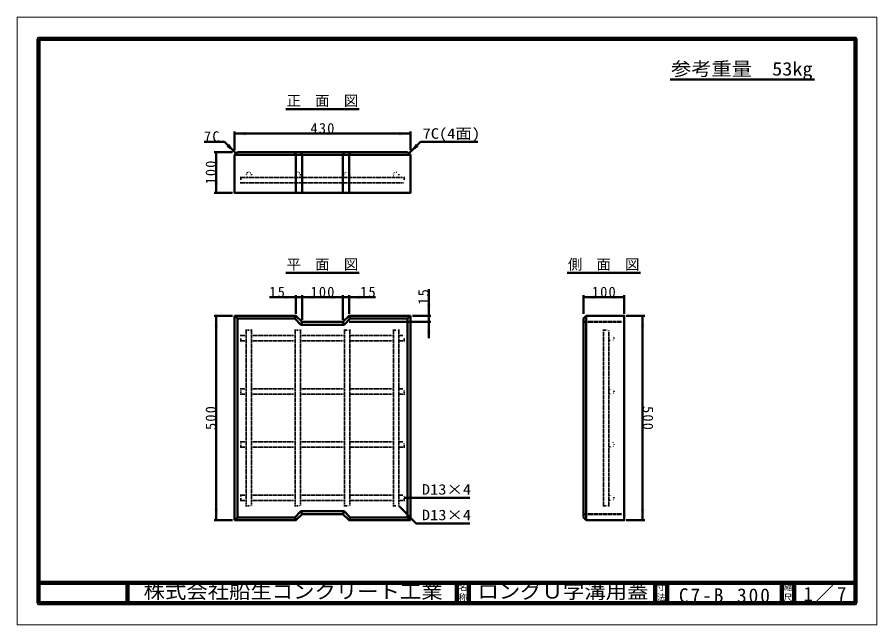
# Model space of a CAD drawing. Units: millimetres, scale not verified, with parts at other scales. Extents: x -2102 to 2102, y -1485 to 1485.
import ezdxf
from ezdxf.enums import TextEntityAlignment as Align

# ---------------------------------------------------------------- set-up
doc = ezdxf.new("R2010")
doc.units = ezdxf.units.MM
doc.header["$LTSCALE"] = 5
doc.linetypes.add('DOTTED', pattern=[1.75, 0.25, -1.5])
doc.layers.add('0-0_V-nasSTD', color=7, linetype='DOTTED', lineweight=35)
doc.layers.add('0-1_0', color=7, linetype='Continuous', lineweight=50)
doc.styles.add('ＭＳ ゴシック', font='')
doc.styles.get('ＭＳ ゴシック').set_extended_font_data('MS Gothic')

msp = doc.modelspace()

# ---------------------------------------------------------------- linework, layer by layer
at = {"layer": '0-0_V-nasSTD', "linetype": 'Continuous', "lineweight": 100}
for p, q in [((-1997.5, 1380), (-1997.5, -1380)), ((-1562.5, -1280), (-1562.5, -1380)), ((47.5, -1280), (47.5, -1380)), ((107.5, -1280), (107.5, -1380)), ((1017.5, -1280), (1017.5, -1380)), ((1077.5, -1280), (1077.5, -1380)), ((1637.5, -1280), (1637.5, -1380)), ((1697.5, -1280), (1697.5, -1380)), ((-1997.5, -1380), (1997.5, -1380))]:
    msp.add_line(p, q, dxfattribs=at)
at = {"layer": '0-0_V-nasSTD', "linetype": 'Continuous', "lineweight": 50}
for p, q in [((-1039.001, 925.755), (-1039.001, 835.755)), ((-179.001, 925.755), (-179.001, 835.755)), ((-179.001, 915.755), (-1039.001, 915.755)), ((-1088.569, 875.324), (-1188.569, 875.324)), ((-1032.001, 818.755), (-1088.569, 875.324)), ((-186.001, 818.755), (-129.432, 875.324)), ((-129.432, 875.324), (150.568, 875.324)), ((-1049.001, 825.755), (-1139.001, 825.755)), ((-1129.001, 825.755), (-1129.001, 625.755)), ((-1025.001, 825.755), (-1039.001, 811.755)), ((-179.001, 811.755), (-1039.001, 811.755)), ((-193.001, 825.755), (-1025.001, 825.755)), ((-739.001, 811.755), (-744.8, 825.755)), ((-739.001, 625.755), (-739.001, 811.755)), ((-709.001, 811.755), (-714.8, 825.755)), ((-709.001, 625.755), (-709.001, 811.755)), ((-509.001, 811.755), (-503.202, 825.755)), ((-509.001, 625.755), (-509.001, 811.755)), ((-193.001, 825.755), (-179.001, 811.755)), ((-1049.001, 625.755), (-1139.001, 625.755)), ((-89.001, 155.755), (-89.001, 25.755)), ((-869.001, 115.755), (-739.001, 115.755)), ((-739.001, 125.755), (-739.001, 35.755)), ((-709.001, 115.755), (-739.001, 115.755)), ((-709.001, 125.755), (-709.001, 5.755)), ((-509.001, 115.755), (-709.001, 115.755)), ((-509.001, 125.755), (-509.001, 5.755)), ((-479.001, 115.755), (-509.001, 115.755)), ((-479.001, 125.755), (-479.001, 35.755)), ((-349.001, 115.755), (-479.001, 115.755)), ((666.999, 35.832), (666.999, 125.832)), ((866.999, 115.755), (666.999, 115.755)), ((866.999, 125.755), (866.999, 35.755)), ((-1049.001, 25.755), (-1139.001, 25.755)), ((-1129.001, 25.755), (-1129.001, -974.245)), ((-1039.001, 25.755), (-1039.001, -974.245)), ((-1039.001, 25.755), (-1025.001, 11.755)), ((-739.001, 25.755), (-744.8, 11.755)), ((-479.001, 25.755), (-473.202, 11.755)), ((-193.001, 11.755), (-179.001, 25.755)), ((-179.001, -974.245), (-179.001, 25.755)), ((-79.001, 25.755), (-169.001, 25.755)), ((680.999, 25.755), (666.999, 11.755)), ((666.999, 11.755), (666.999, -960.245)), ((680.999, 25.755), (680.999, -974.245)), ((876.999, 25.755), (966.999, 25.755)), ((956.999, 25.755), (956.999, -974.245)), ((-709.001, -4.245), (-714.8, -18.245)), ((-509.001, -4.245), (-503.202, -18.245)), ((-79.001, -4.245), (-479.001, -4.245)), ((110.999, -864.245), (-209.001, -864.245)), ((-1025.001, -960.245), (-1039.001, -974.245)), ((-744.8, -960.245), (-739.001, -974.245)), ((-714.8, -930.245), (-709.001, -944.245)), ((-503.202, -930.245), (-509.001, -944.245)), ((-473.202, -960.245), (-479.001, -974.245)), ((-193.001, -960.245), (-179.001, -974.245)), ((666.999, -960.245), (680.999, -974.245)), ((-1049.001, -974.245), (-1139.001, -974.245)), ((876.999, -974.245), (966.999, -974.245))]:
    msp.add_line(p, q, dxfattribs=at)
at = {"layer": '0-0_V-nasSTD'}
for p, q in [((-1009.001, 701.755), (-209.001, 701.755)), ((-1009.001, 701.755), (-1009.001, 675.755)), ((-1009.001, 675.755), (-209.001, 675.755)), ((-209.001, 701.755), (-209.001, 675.755)), ((-1009.001, -97.245), (-1009.001, -71.245)), ((-1009.001, -71.245), (-982.001, -71.245)), ((-982.001, -44.245), (-982.001, -904.245)), ((-982.001, -44.245), (-956.001, -44.245)), ((-956.001, -44.245), (-956.001, -904.245)), ((-956.001, -71.245), (-742.001, -71.245)), ((-742.001, -44.245), (-742.001, -904.245)), ((-742.001, -44.245), (-716.001, -44.245)), ((-716.001, -44.245), (-716.001, -904.245)), ((-716.001, -71.245), (-502.001, -71.245)), ((-502.001, -44.245), (-502.001, -904.245)), ((-502.001, -44.245), (-476.001, -44.245)), ((-476.001, -44.245), (-476.001, -904.245)), ((-476.001, -71.245), (-262.001, -71.245)), ((-262.001, -44.245), (-262.001, -904.245)), ((-262.001, -44.245), (-236.001, -44.245)), ((-236.001, -44.245), (-236.001, -904.245)), ((-236.001, -71.245), (-209.001, -71.245)), ((-209.001, -97.245), (-209.001, -71.245)), ((764.999, -904.245), (764.999, -44.245)), ((764.999, -44.245), (790.999, -44.245)), ((790.999, -904.245), (790.999, -44.245)), ((-1009.001, -97.245), (-982.001, -97.245)), ((-956.001, -97.245), (-742.001, -97.245)), ((-716.001, -97.245), (-502.001, -97.245)), ((-476.001, -97.245), (-262.001, -97.245)), ((-236.001, -97.245), (-209.001, -97.245)), ((-1009.001, -357.245), (-1009.001, -331.245)), ((-1009.001, -331.245), (-982.001, -331.245)), ((-956.001, -331.245), (-742.001, -331.245)), ((-716.001, -331.245), (-502.001, -331.245)), ((-476.001, -331.245), (-262.001, -331.245)), ((-236.001, -331.245), (-209.001, -331.245)), ((-209.001, -357.245), (-209.001, -331.245)), ((-1009.001, -357.245), (-982.001, -357.245)), ((-956.001, -357.245), (-742.001, -357.245)), ((-716.001, -357.245), (-502.001, -357.245)), ((-476.001, -357.245), (-262.001, -357.245)), ((-236.001, -357.245), (-209.001, -357.245)), ((-1009.001, -617.245), (-1009.001, -591.245)), ((-1009.001, -591.245), (-982.001, -591.245)), ((-1009.001, -617.245), (-982.001, -617.245)), ((-956.001, -591.245), (-742.001, -591.245)), ((-956.001, -617.245), (-742.001, -617.245)), ((-716.001, -591.245), (-502.001, -591.245)), ((-716.001, -617.245), (-502.001, -617.245)), ((-476.001, -591.245), (-262.001, -591.245)), ((-476.001, -617.245), (-262.001, -617.245)), ((-236.001, -591.245), (-209.001, -591.245)), ((-236.001, -617.245), (-209.001, -617.245)), ((-209.001, -617.245), (-209.001, -591.245)), ((-1009.001, -877.245), (-1009.001, -851.245)), ((-1009.001, -851.245), (-982.001, -851.245)), ((-1009.001, -877.245), (-982.001, -877.245)), ((-956.001, -851.245), (-742.001, -851.245)), ((-956.001, -877.245), (-742.001, -877.245)), ((-716.001, -851.245), (-502.001, -851.245)), ((-716.001, -877.245), (-502.001, -877.245)), ((-476.001, -851.245), (-262.001, -851.245)), ((-476.001, -877.245), (-262.001, -877.245)), ((-236.001, -851.245), (-209.001, -851.245)), ((-236.001, -877.245), (-209.001, -877.245)), ((-209.001, -877.245), (-209.001, -851.245)), ((-982.001, -904.245), (-956.001, -904.245)), ((-742.001, -904.245), (-716.001, -904.245)), ((-502.001, -904.245), (-476.001, -904.245)), ((-262.001, -904.245), (-236.001, -904.245)), ((764.999, -904.245), (790.999, -904.245))]:
    msp.add_line(p, q, dxfattribs=at)
at = {"layer": '0-0_V-nasSTD', "lineweight": 50}
for p, q in [((666.999, -4.245), (866.999, -4.245)), ((666.999, -944.245), (866.999, -944.245))]:
    msp.add_line(p, q, dxfattribs=at)
at = {"layer": '0-0_V-nasSTD', "linetype": 'Continuous', "lineweight": 18}
for points in [[(-2102.5, -1485), (-2102.5, 1485), (2102.5, 1485), (2102.5, -1485)], [(-2002.5, -1385), (-2002.5, 1385), (2002.5, 1385), (2002.5, -1385)]]:
    msp.add_lwpolyline(points, close=True, dxfattribs=at)
at = {"layer": '0-0_V-nasSTD', "linetype": 'Continuous', "lineweight": 100}
msp.add_lwpolyline([(1997.5, -1380), (1997.5, 1380), (-1997.5, 1380)], dxfattribs=at)
at = {"layer": '0-0_V-nasSTD', "linetype": 'Continuous', "lineweight": 50}
for points in [[(-1039.001, 811.755), (-1039.001, 625.755), (-179.001, 625.755), (-179.001, 811.755)], [(-479.001, 625.755), (-479.001, 811.755), (-473.202, 825.755)], [(-1039.001, 25.755), (-739.001, 25.755), (-709.001, -4.245), (-509.001, -4.245), (-479.001, 25.755), (-179.001, 25.755)], [(-89.001, 25.755), (-89.001, -4.245), (-89.001, -84.245)], [(680.999, -974.245), (866.999, -974.245), (866.999, 25.755), (680.999, 25.755)], [(-236.001, -904.245), (-151.148, -989.098), (110.999, -989.098)], [(-1039.001, -974.245), (-739.001, -974.245), (-709.001, -944.245), (-509.001, -944.245), (-479.001, -974.245), (-179.001, -974.245)]]:
    msp.add_lwpolyline(points, dxfattribs=at)
msp.add_lwpolyline([(-1025.001, 11.755), (-744.8, 11.755), (-714.8, -18.245), (-503.202, -18.245), (-473.202, 11.755), (-193.001, 11.755), (-193.001, -960.245), (-473.202, -960.245), (-503.202, -930.245), (-714.8, -930.245), (-744.8, -960.245), (-1025.001, -960.245)], close=True, dxfattribs=at)
at = {"layer": '0-0_V-nasSTD'}
for centre in [(-969.001, 714.755), (-729.001, 714.755), (-489.001, 714.755), (-249.001, 714.755), (803.999, -84.245), (803.999, -344.245), (803.999, -604.245), (803.999, -864.245)]:
    msp.add_circle(centre, 13, dxfattribs=at)
for points in [[(-1039.001, 915.755), (-982.751, 906.38), (-982.751, 925.13)], [(-235.251, 906.38), (-235.251, 925.13), (-179.001, 915.755)], [(-1078.405, 851.901), (-1065.147, 865.159), (-1032.001, 818.755)], [(-186.001, 818.755), (-152.855, 865.159), (-139.597, 851.901)], [(-1138.376, 769.505), (-1129.001, 825.755), (-1119.626, 769.505)], [(-1138.376, 682.005), (-1129.001, 625.755), (-1119.626, 682.005)], [(-795.251, 106.38), (-795.251, 125.13), (-739.001, 115.755)], [(-709.001, 115.755), (-652.751, 106.38), (-652.751, 125.13)], [(-565.251, 106.38), (-565.251, 125.13), (-509.001, 115.755)], [(-479.001, 115.755), (-422.751, 106.38), (-422.751, 125.13)], [(666.999, 115.755), (723.249, 106.38), (723.249, 125.13)], [(810.749, 106.38), (810.749, 125.13), (866.999, 115.755)], [(-98.376, 82.005), (-89.001, 25.755), (-79.626, 82.005)], [(-1138.376, -30.495), (-1129.001, 25.755), (-1119.626, -30.495)], [(947.624, -30.495), (956.999, 25.755), (966.374, -30.495)], [(-98.376, -60.495), (-89.001, -4.245), (-79.626, -60.495)], [(-1138.376, -917.995), (-1129.001, -974.245), (-1119.626, -917.995)], [(947.624, -917.995), (956.999, -974.245), (966.374, -917.995)]]:
    msp.add_solid(points, dxfattribs=at)
at = {"layer": '0-1_0'}
for p, q in [((1091.5, 1179.753), (1797.5, 1179.753)), ((-788.501, 1035.755), (-429.501, 1035.755)), ((-788.501, 235.755), (-429.501, 235.755)), ((587.499, 235.755), (946.499, 235.755))]:
    msp.add_line(p, q, dxfattribs=at)
at = {"layer": '0-1_0', "lineweight": 100}
msp.add_line((-1997.5, -1280), (1997.5, -1280), dxfattribs=at)

# ---------------------------------------------------------------- texts
at = {"layer": '0-0_V-nasSTD', "style": 'ＭＳ ゴシック'}
for s, height, width, p in [('参考重量\u300053kg', 65.98, 1.1, (1095.5, 1179.753)), ('7C(4面)', 51.32, 1.15, (-119.432, 875.324)), ('D13×4', 51.32, 1.15, (-123.001, -864.245)), ('D13×4', 51.32, 1.15, (-123.001, -989.098)), ('株式会社船生コンクリート工業', 69.65, 1.1, (-1484.221, -1377.45)), ('ロングＵ字溝用蓋', 69.65, 1.1, (149.25, -1377.5))]:
    msp.add_text(s, height=height, dxfattribs=dict(at, width=width)).set_placement(p, align=Align.BOTTOM_LEFT)
for s, height, p in [('正\u3000面\u3000図', 51.32, (-784.501, 1035.755)), ('平\u3000面\u3000図', 51.32, (-784.501, 235.755)), ('側\u3000面\u3000図', 51.32, (591.499, 235.755)), ('名', 30.79, (56.482, -1326.001)), ('寸', 30.79, (1026.482, -1326.001)), ('縮', 30.79, (1646.482, -1326.001)), ('称', 30.79, (56.476, -1375.99)), ('法', 30.79, (1026.476, -1375.99)), ('尺', 30.79, (1646.476, -1375.99))]:
    msp.add_text(s, height=height, dxfattribs=at).set_placement(p, align=Align.BOTTOM_LEFT)
at = {"layer": '0-0_V-nasSTD', "attachment_point": 7, "style": 'ＭＳ ゴシック'}
for s, insert, char_height in [('\\T1.17;430', (-667.501, 915.755), 51.32), ('\\T1.17;7C', (-1188.569, 875.324), 51.32), ('\\T1.17;15', (-869.001, 115.755), 51.32), ('\\T1.17;100', (-667.501, 115.755), 51.32), ('\\T1.17;15', (-425.001, 115.755), 51.32), ('\\T1.17;100', (708.499, 115.755), 51.32), ('\\T1.15;1／7', (1743.021, -1377.418), 69.65), ('\\T1.2;C7-B\\~300', (1134.25, -1377.5), 69.65)]:
    msp.add_mtext(s, dxfattribs=dict(at, insert=insert, char_height=char_height))
at = {"layer": '0-0_V-nasSTD', "char_height": 51.32, "attachment_point": 7, "style": 'ＭＳ ゴシック'}
for s, insert, rotation in [('\\T1.17;100', (-1129.001, 667.255), 90), ('\\T1.17;15', (-89.001, 79.755), 90), ('\\T1.17;500', (-1129.001, -532.745), 90), ('\\T1.17;500', (956.999, -415.745), 270)]:
    msp.add_mtext(s, dxfattribs=dict(at, insert=insert, rotation=rotation))

doc.saveas('drawing.dxf')
